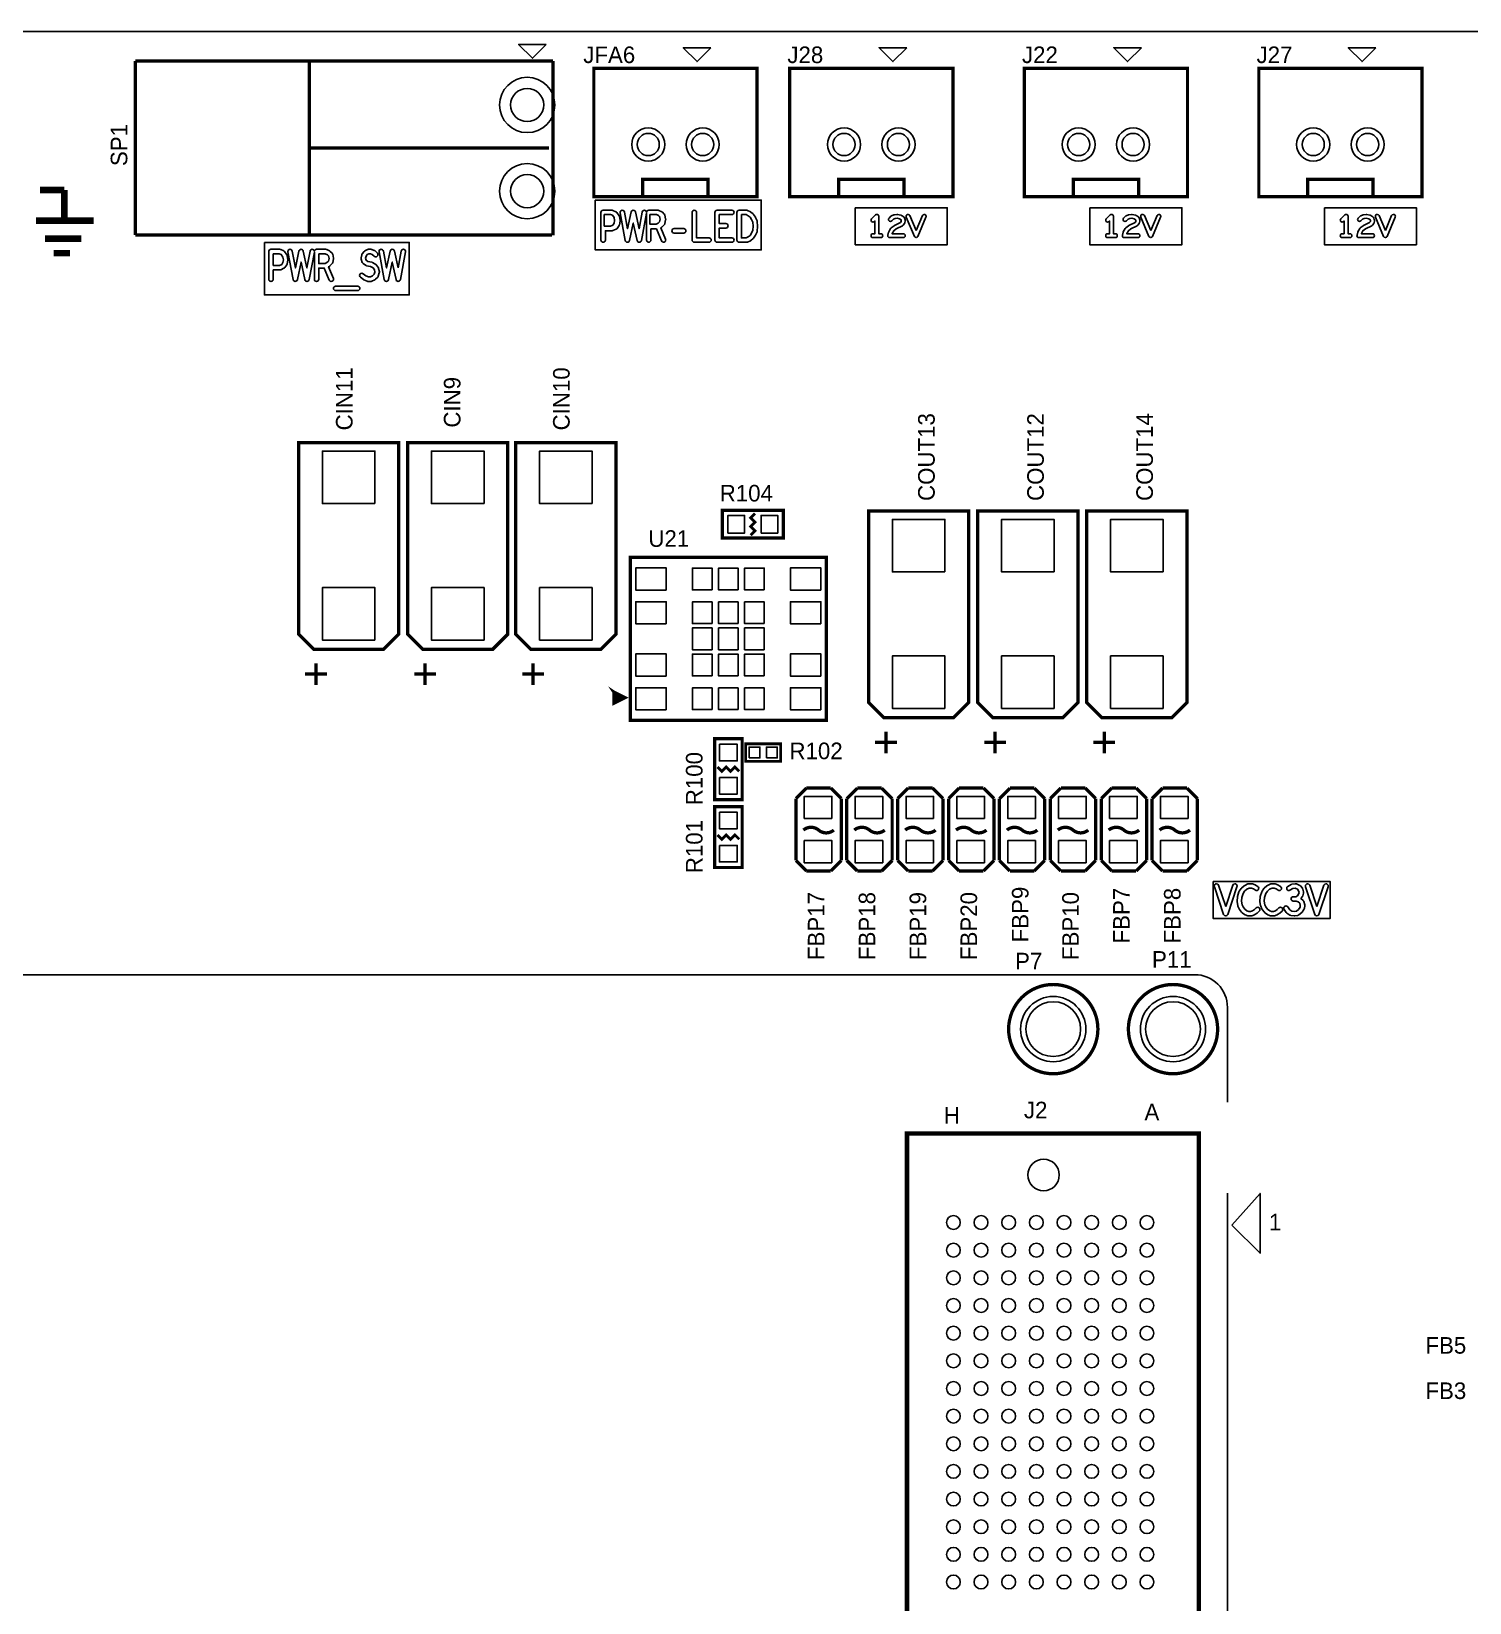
# Model space of a CAD drawing. Extents: x 0 to 260, y 0 to 180.
# Drawn here: x 124 to 190, y 108.2 to 180.3 of the extents above; entities that cross this region are included whole.
import ezdxf

# ---------------------------------------------------------------- set-up
doc = ezdxf.new("R2010")
doc.units = 0
for name, color, linetype in [('BG_DRILLHOLE', 193, 'CONTINUOUS'), ('BG_OUTLINE', 253, 'CONTINUOUS'), ('BG_SILKSCREEN_TOP', 6, 'CONTINUOUS'), ('PG_SILKSCREEN_TOP', 254, 'CONTINUOUS'), ('PIN_TOP', 96, 'CONTINUOUS'), ('RD_SILKSCREEN_TOP', 85, 'CONTINUOUS')]:
    doc.layers.add(name, color=color, linetype=linetype)

msp = doc.modelspace()

# ---------------------------------------------------------------- linework, layer by layer
at = {"layer": 'BG_DRILLHOLE'}
for points in [[(147.497038, 176.962562, 1), (145.973038, 176.962562, 1)], [(152.80132, 175.146208, 1), (151.78532, 175.146208, 1)], [(155.30068, 175.146208, 1), (154.28468, 175.146208, 1)], [(161.793174, 175.146208, 1), (160.777174, 175.146208, 1)], [(164.292534, 175.146208, 1), (163.276534, 175.146208, 1)], [(172.567346, 175.146208, 1), (171.551346, 175.146208, 1)], [(175.066706, 175.146208, 1), (174.050706, 175.146208, 1)], [(183.341518, 175.146208, 1), (182.325518, 175.146208, 1)], [(185.840878, 175.146208, 1), (184.824878, 175.146208, 1)], [(147.497038, 173.002702, 1), (145.973038, 173.002702, 1)], [(172.150532, 134.514844, 1), (169.635932, 134.514844, 1)], [(177.650394, 134.514844, 1), (175.135794, 134.514844, 1)], [(171.170092, 127.81534, 1), (169.722292, 127.81534, 1)]]:
    msp.add_lwpolyline(points, format="xyb", close=True, dxfattribs=at)
at = {"layer": 'BG_OUTLINE'}
msp.add_lwpolyline([(0, 180.34), (254, 180.34), (254, 0), (0, 0)], close=True, dxfattribs=at)
at = {"layer": 'BG_SILKSCREEN_TOP'}
for points in [[(149.86, 172.593), (157.48, 172.593), (157.48, 170.307), (149.86, 170.307)], [(150.274528, 171.937934), (150.556722, 171.937934), (150.646638, 171.89577), (150.720806, 171.787566), (150.74646, 171.658534), (150.720552, 171.52874), (150.664164, 171.444158), (150.559008, 171.400216), (150.274528, 171.400216)], [(152.367488, 171.937934), (152.666446, 171.937934), (152.765506, 171.891706), (152.815544, 171.841414), (152.83942, 171.722034), (152.815544, 171.601638), (152.74544, 171.528994), (152.663652, 171.485052), (152.367488, 171.485052)], [(156.568902, 171.92498), (156.783532, 171.92498), (156.886656, 171.87672), (156.966666, 171.809918), (157.038548, 171.701968), (157.095698, 171.577254), (157.110684, 171.39158), (157.095698, 171.205906), (157.038548, 171.081192), (156.966666, 170.973242), (156.886656, 170.90644), (156.783532, 170.85818), (156.568902, 170.85818)], [(161.798, 172.23867), (166.02456, 172.23867), (166.02456, 170.54195), (161.798, 170.54195)], [(172.572172, 172.23867), (176.798732, 172.23867), (176.798732, 170.54195), (172.572172, 170.54195)], [(183.346344, 172.23867), (187.572904, 172.23867), (187.572904, 170.54195), (183.346344, 170.54195)], [(134.66318, 170.6499), (141.31544, 170.6499), (141.31544, 168.23944), (134.66318, 168.23944)], [(135.067802, 170.128692), (135.349996, 170.128692), (135.439912, 170.086528), (135.51408, 169.978324), (135.539734, 169.849292), (135.513826, 169.719498), (135.457438, 169.634916), (135.352282, 169.590974), (135.067802, 169.590974)], [(137.160762, 170.128692), (137.45972, 170.128692), (137.55878, 170.082464), (137.608818, 170.032172), (137.632694, 169.912792), (137.608818, 169.792396), (137.538714, 169.719752), (137.456926, 169.67581), (137.160762, 169.67581)], [(178.233324, 141.29385), (183.61152, 141.29385), (183.61152, 139.59713), (178.233324, 139.59713)], [(179.097432, 125.51156), (180.3908, 126.966472), (180.3908, 124.217684)], [(179.097432, 125.51156), (180.3908, 126.966472), (180.3908, 124.217684)]]:
    msp.add_lwpolyline(points, close=True, dxfattribs=at)
for points in [[(150.120858, 172.02658, -0.414214), (150.222458, 172.12818), (150.628858, 172.12818, -0.110402), (150.672038, 172.118528), (150.80742, 172.055028, -0.133598), (150.84806, 172.020484), (150.94966, 171.872402, -0.101348), (150.965408, 171.83481), (150.99919, 171.665392, -0.049144), (151.001222, 171.64558, -0.049144), (150.99919, 171.625768), (150.965408, 171.45635, -0.098207), (150.950422, 171.419774), (150.86584, 171.292774, -0.147925), (150.820374, 171.255436), (150.667974, 171.191936, -0.099165), (150.628858, 171.184062), (150.324058, 171.184062), (150.324058, 170.75658, -1), (150.120858, 170.75658)], [(152.215596, 172.044868, -0.362474), (152.315418, 172.12818), (152.738582, 172.12818, -0.110402), (152.781762, 172.118528), (152.917398, 172.055028, -0.086811), (152.9461, 172.034962), (153.030682, 171.95038, -0.148314), (153.058368, 171.89831), (153.09215, 171.728892, -0.049144), (153.094182, 171.70908, -0.049144), (153.09215, 171.689268), (153.058368, 171.51985, -0.143304), (153.031952, 171.469304), (152.930352, 171.36364, -0.078487), (152.905206, 171.344336), (152.867614, 171.32427), (153.086562, 170.795442, -0.098341), (153.094182, 170.75658, -0.414214), (152.992582, 170.65498, -0.303116), (152.898602, 170.717718), (152.670764, 171.268898), (152.417018, 171.268898), (152.417018, 170.75658, -1), (152.213818, 170.75658), (152.213818, 171.999402), (151.97836, 170.738038, -0.361625), (151.878538, 170.65498, -0.354444), (151.779224, 170.735498), (151.60752, 171.539662), (151.435816, 170.735498, -0.354444), (151.336502, 170.65498, -0.361625), (151.23668, 170.738038), (150.999698, 172.008038, -0.045947), (150.99792, 172.02658, -0.414214), (151.09952, 172.12818, -0.361625), (151.199342, 172.045122), (151.343106, 171.27474), (151.508206, 172.047662, -0.354444), (151.60752, 172.12818, -0.354444), (151.706834, 172.047662), (151.871934, 171.27474), (152.015698, 172.045122, -0.361625), (152.11552, 172.12818, -0.361767)], [(154.306778, 170.75658), (154.306778, 172.02658, -1), (154.509978, 172.02658), (154.509978, 170.85818), (155.085542, 170.85818, -1), (155.085542, 170.65498), (154.408378, 170.65498, -0.414214)], [(155.353258, 172.02658, -0.414214), (155.454858, 172.12818), (156.132022, 172.12818, -1), (156.132022, 171.92498), (155.556458, 171.92498), (155.556458, 171.514262), (155.861258, 171.514262, -1), (155.861258, 171.311062), (155.556458, 171.311062), (155.556458, 170.85818), (156.132022, 170.85818, -1), (156.132022, 170.65498), (155.454858, 170.65498, -0.414214), (155.353258, 170.75658)], [(156.365702, 172.02658, -0.414214), (156.467302, 172.12818), (156.806138, 172.12818, -0.110402), (156.849318, 172.118528), (156.9847, 172.055028, -0.064082), (157.006544, 172.041058), (157.108144, 171.956476, -0.072059), (157.127702, 171.934886), (157.212284, 171.807886, -0.04006), (157.220158, 171.793662), (157.287976, 171.645326, -0.087193), (157.296866, 171.61129), (157.313884, 171.399708, -0.020012), (157.314138, 171.39158, -0.020012), (157.313884, 171.383452), (157.296866, 171.17187, -0.087193), (157.287976, 171.137834), (157.220158, 170.989498, -0.04006), (157.212284, 170.975274), (157.127702, 170.848274, -0.072059), (157.108144, 170.826684), (157.006544, 170.742102, -0.064082), (156.9847, 170.728132), (156.849318, 170.664632, -0.110402), (156.806138, 170.65498), (156.467302, 170.65498, -0.414214), (156.365702, 170.75658)], [(162.552126, 171.733972), (162.729926, 171.911772, -0.198914), (162.792664, 171.937934, -0.414214), (162.881564, 171.849034), (162.881564, 171.048934), (162.970464, 171.048934, -1), (162.970464, 170.871134), (162.614864, 170.871134, -1), (162.614864, 171.048934), (162.703764, 171.048934), (162.703764, 171.634404), (162.677602, 171.608496, -0.198914), (162.614864, 171.582334, -0.414214), (162.525964, 171.671234, -0.198914)], [(163.594542, 171.92244), (163.71316, 171.937172, -0.030834), (163.724082, 171.937934, -0.04967), (163.741608, 171.936156), (163.88969, 171.906438, -0.105478), (163.923726, 171.891706), (164.027358, 171.817792, -0.158614), (164.060124, 171.773596), (164.089842, 171.684696, -0.080555), (164.094414, 171.656502, -0.040959), (164.093144, 171.642024), (164.078412, 171.553124, -0.128769), (164.060124, 171.511976), (164.000688, 171.437808, -0.107872), (163.971224, 171.413932), (163.682934, 171.269914), (163.56965, 171.181522), (163.496498, 171.059856), (163.494212, 171.048934), (164.005514, 171.048934, -1), (164.005514, 170.871134), (163.383214, 170.871134, -0.414214), (163.294314, 170.960034, -0.054723), (163.296346, 170.979338), (163.326064, 171.112688, -0.080613), (163.336732, 171.139104), (163.425632, 171.287186, -0.092394), (163.447222, 171.31157), (163.580572, 171.415456, -0.049259), (163.595304, 171.424854), (163.874196, 171.5643), (163.906962, 171.60494), (163.914074, 171.649136), (163.900612, 171.689776), (163.836096, 171.736004), (163.72078, 171.759118), (163.628832, 171.747688), (163.552632, 171.714922), (163.47567, 171.638214, -0.198914), (163.412932, 171.612052, -0.414214), (163.324032, 171.700952, -0.198914), (163.350194, 171.76369), (163.439094, 171.85259, -0.09542), (163.46678, 171.87164), (163.570412, 171.91609, -0.07052)], [(164.596064, 171.191174), (164.884354, 171.883324, -0.302386), (164.966396, 171.937934, -0.414214), (165.055296, 171.849034, -0.09902), (165.048438, 171.814744), (164.678106, 170.925744, -0.302386), (164.596064, 170.871134, -0.302386), (164.514022, 170.925744), (164.14369, 171.814744, -0.09902), (164.136832, 171.849034, -0.414214), (164.225732, 171.937934, -0.302386), (164.307774, 171.883324)], [(173.326298, 171.733972), (173.504098, 171.911772, -0.198914), (173.566836, 171.937934, -0.414214), (173.655736, 171.849034), (173.655736, 171.048934), (173.744636, 171.048934, -1), (173.744636, 170.871134), (173.389036, 170.871134, -1), (173.389036, 171.048934), (173.477936, 171.048934), (173.477936, 171.634404), (173.451774, 171.608496, -0.198914), (173.389036, 171.582334, -0.414214), (173.300136, 171.671234, -0.198914)], [(174.368714, 171.92244), (174.487332, 171.937172, -0.030834), (174.498254, 171.937934, -0.04967), (174.51578, 171.936156), (174.663862, 171.906438, -0.105478), (174.697898, 171.891706), (174.80153, 171.817792, -0.158614), (174.834296, 171.773596), (174.864014, 171.684696, -0.080555), (174.868586, 171.656502, -0.040959), (174.867316, 171.642024), (174.852584, 171.553124, -0.128769), (174.834296, 171.511976), (174.77486, 171.437808, -0.107872), (174.745396, 171.413932), (174.457106, 171.269914), (174.343822, 171.181522), (174.27067, 171.059856), (174.268384, 171.048934), (174.779686, 171.048934, -1), (174.779686, 170.871134), (174.157386, 170.871134, -0.414214), (174.068486, 170.960034, -0.054723), (174.070518, 170.979338), (174.100236, 171.112688, -0.080613), (174.110904, 171.139104), (174.199804, 171.287186, -0.092394), (174.221394, 171.31157), (174.354744, 171.415456, -0.049259), (174.369476, 171.424854), (174.648368, 171.5643), (174.681134, 171.60494), (174.688246, 171.649136), (174.674784, 171.689776), (174.610268, 171.736004), (174.494952, 171.759118), (174.403004, 171.747688), (174.326804, 171.714922), (174.249842, 171.638214, -0.198914), (174.187104, 171.612052, -0.414214), (174.098204, 171.700952, -0.198914), (174.124366, 171.76369), (174.213266, 171.85259, -0.09542), (174.240952, 171.87164), (174.344584, 171.91609, -0.07052)], [(175.370236, 171.191174), (175.658526, 171.883324, -0.302386), (175.740568, 171.937934, -0.414214), (175.829468, 171.849034, -0.09902), (175.82261, 171.814744), (175.452278, 170.925744, -0.302386), (175.370236, 170.871134, -0.302386), (175.288194, 170.925744), (174.917862, 171.814744, -0.09902), (174.911004, 171.849034, -0.414214), (174.999904, 171.937934, -0.302386), (175.081946, 171.883324)], [(184.10047, 171.733972), (184.27827, 171.911772, -0.198914), (184.341008, 171.937934, -0.414214), (184.429908, 171.849034), (184.429908, 171.048934), (184.518808, 171.048934, -1), (184.518808, 170.871134), (184.163208, 170.871134, -1), (184.163208, 171.048934), (184.252108, 171.048934), (184.252108, 171.634404), (184.225946, 171.608496, -0.198914), (184.163208, 171.582334, -0.414214), (184.074308, 171.671234, -0.198914)], [(185.142886, 171.92244), (185.261504, 171.937172, -0.030834), (185.272426, 171.937934, -0.04967), (185.289952, 171.936156), (185.438034, 171.906438, -0.105478), (185.47207, 171.891706), (185.575702, 171.817792, -0.158614), (185.608468, 171.773596), (185.638186, 171.684696, -0.080555), (185.642758, 171.656502, -0.040959), (185.641488, 171.642024), (185.626756, 171.553124, -0.128769), (185.608468, 171.511976), (185.549032, 171.437808, -0.107872), (185.519568, 171.413932), (185.231278, 171.269914), (185.117994, 171.181522), (185.044842, 171.059856), (185.042556, 171.048934), (185.553858, 171.048934, -1), (185.553858, 170.871134), (184.931558, 170.871134, -0.414214), (184.842658, 170.960034, -0.054723), (184.84469, 170.979338), (184.874408, 171.112688, -0.080613), (184.885076, 171.139104), (184.973976, 171.287186, -0.092394), (184.995566, 171.31157), (185.128916, 171.415456, -0.049259), (185.143648, 171.424854), (185.42254, 171.5643), (185.455306, 171.60494), (185.462418, 171.649136), (185.448956, 171.689776), (185.38444, 171.736004), (185.269124, 171.759118), (185.177176, 171.747688), (185.100976, 171.714922), (185.024014, 171.638214, -0.198914), (184.961276, 171.612052, -0.414214), (184.872376, 171.700952, -0.198914), (184.898538, 171.76369), (184.987438, 171.85259, -0.09542), (185.015124, 171.87164), (185.118756, 171.91609, -0.07052)], [(186.144408, 171.191174), (186.432698, 171.883324, -0.302386), (186.51474, 171.937934, -0.414214), (186.60364, 171.849034, -0.09902), (186.596782, 171.814744), (186.22645, 170.925744, -0.302386), (186.144408, 170.871134, -0.302386), (186.062366, 170.925744), (185.692034, 171.814744, -0.09902), (185.685176, 171.849034, -0.414214), (185.774076, 171.937934, -0.302386), (185.856118, 171.883324)], [(153.480262, 171.078398, -1), (153.480262, 171.281598), (153.920698, 171.281598, -1), (153.920698, 171.078398)], [(134.864602, 170.230292, -0.414214), (134.966202, 170.331892), (135.372602, 170.331892, -0.110402), (135.415782, 170.32224), (135.551164, 170.25874, -0.133598), (135.591804, 170.224196), (135.693404, 170.076114, -0.101348), (135.709152, 170.038522), (135.742934, 169.869104, -0.049144), (135.744966, 169.849292, -0.049144), (135.742934, 169.82948), (135.709152, 169.660062, -0.098207), (135.694166, 169.623486), (135.609584, 169.496486, -0.147925), (135.564118, 169.459148), (135.411718, 169.395648, -0.099165), (135.372602, 169.387774), (135.067802, 169.387774), (135.067802, 168.960292, -1), (134.864602, 168.960292)], [(136.95934, 170.24858, -0.362474), (137.059162, 170.331892), (137.482326, 170.331892, -0.110402), (137.525506, 170.32224), (137.661142, 170.25874, -0.086811), (137.689844, 170.238674), (137.774426, 170.154092, -0.148314), (137.802112, 170.102022), (137.835894, 169.932604, -0.049144), (137.837926, 169.912792, -0.049144), (137.835894, 169.89298), (137.802112, 169.723562, -0.143304), (137.775696, 169.673016), (137.674096, 169.567352, -0.078487), (137.64895, 169.548048), (137.611358, 169.527982), (137.830306, 168.999154, -0.098341), (137.837926, 168.960292, -0.414214), (137.736326, 168.858692, -0.303116), (137.642346, 168.92143), (137.414508, 169.47261), (137.160762, 169.47261), (137.160762, 168.960292, -1), (136.957562, 168.960292), (136.957562, 170.203114), (136.722104, 168.94175, -0.361625), (136.622282, 168.858692, -0.354444), (136.522968, 168.93921), (136.351264, 169.743374), (136.17956, 168.93921, -0.354444), (136.080246, 168.858692, -0.361625), (135.980424, 168.94175), (135.743442, 170.21175, -0.045947), (135.741664, 170.230292, -0.414214), (135.843264, 170.331892, -0.361625), (135.943086, 170.248834), (136.08685, 169.478452), (136.25195, 170.251374, -0.354444), (136.351264, 170.331892, -0.354444), (136.450578, 170.251374), (136.615678, 169.478452), (136.759442, 170.248834, -0.361625), (136.859264, 170.331892, -0.361767)], [(139.391898, 170.319954, -0.123516), (139.439904, 170.331892), (139.558522, 170.331892, -0.086179), (139.592812, 170.32605), (139.711176, 170.283632, -0.115766), (139.750038, 170.258232), (139.851638, 170.152568, -0.193858), (139.880086, 170.08221, -0.414214), (139.778486, 169.98061, -0.204602), (139.705334, 170.011852), (139.620244, 170.100244), (139.540742, 170.128692), (139.465304, 170.128692), (139.38758, 170.087036), (139.330684, 170.015662), (139.308332, 169.91838), (139.33932, 169.828464), (139.413742, 169.77487), (139.59586, 169.737278, -0.076593), (139.624816, 169.726356), (139.777216, 169.64152, -0.118872), (139.812268, 169.609262), (139.897104, 169.482262, -0.091171), (139.911582, 169.44848), (139.945364, 169.300398, -0.056004), (139.947904, 169.277792, -0.083001), (139.942316, 169.244772), (139.891516, 169.09669, -0.108666), (139.86891, 169.059352), (139.76731, 168.953434, -0.092157), (139.737084, 168.931844), (139.601702, 168.868344, -0.110402), (139.558522, 168.858692), (139.422886, 168.858692, -0.099165), (139.38377, 168.866566), (139.23137, 168.930066, -0.066999), (139.208002, 168.943782), (139.07262, 169.0497, -0.23136), (139.033504, 169.12971, -0.414214), (139.135104, 169.23131, -0.16729), (139.197588, 169.20972), (139.322302, 169.112184), (139.443206, 169.061892), (139.535916, 169.061892), (139.633706, 169.107866), (139.706604, 169.183812), (139.740894, 169.28338), (139.717526, 169.38498), (139.65682, 169.475912), (139.539472, 169.541444), (139.351512, 169.580306, -0.104948), (139.312904, 169.597324), (139.19454, 169.68216, -0.155602), (139.15771, 169.73169), (139.10691, 169.879772, -0.083001), (139.101322, 169.912792, -0.056004), (139.103862, 169.935398), (139.137644, 170.08348, -0.112905), (139.157202, 170.124374), (139.241784, 170.230292, -0.101707), (139.27328, 170.256454)], [(140.801598, 169.478452), (140.945362, 170.248834, -0.361625), (141.045184, 170.331892, -0.414214), (141.146784, 170.230292, -0.045947), (141.145006, 170.21175), (140.908024, 168.94175, -0.361625), (140.808202, 168.858692, -0.354444), (140.708888, 168.93921), (140.537184, 169.743374), (140.36548, 168.93921, -0.354444), (140.266166, 168.858692, -0.361625), (140.166344, 168.94175), (139.929362, 170.21175, -0.045947), (139.927584, 170.230292, -0.414214), (140.029184, 170.331892, -0.361625), (140.129006, 170.248834), (140.27277, 169.478452), (140.43787, 170.251374, -0.354444), (140.537184, 170.331892, -0.354444), (140.636498, 170.251374)], [(137.936224, 168.435274, -1), (137.936224, 168.638474), (138.952224, 168.638474, -1), (138.952224, 168.435274)], [(178.811936, 140.140182), (179.139088, 141.12113, -0.322662), (179.235354, 141.190472, -0.414214), (179.336954, 141.088872, -0.08101), (179.33162, 141.056614), (178.908202, 139.786614, -0.322662), (178.811936, 139.717272, -0.322662), (178.71567, 139.786614), (178.292252, 141.056614, -0.08101), (178.286918, 141.088872, -0.414214), (178.388518, 141.190472, -0.322662), (178.484784, 141.12113)], [(179.836318, 141.182598, -0.099165), (179.875434, 141.190472), (180.010816, 141.190472, -0.086179), (180.045106, 141.18463), (180.163724, 141.142212, -0.053805), (180.183282, 141.13256), (180.284882, 141.06906, -0.258725), (180.332634, 140.982954, -0.414214), (180.231034, 140.881354, -0.141007), (180.177186, 140.896848), (180.084984, 140.954506), (179.99329, 140.987272), (179.895754, 140.987272), (179.777898, 140.93825), (179.681886, 140.852398), (179.61229, 140.748004), (179.552092, 140.560552), (179.53736, 140.394944), (179.567332, 140.228066), (179.60848, 140.124688), (179.692046, 140.020294), (179.787296, 139.952222), (179.875942, 139.920472), (179.959254, 139.920472), (180.050948, 139.953238), (180.133498, 140.0048), (180.210206, 140.081254, -0.198453), (180.281834, 140.110972, -0.414214), (180.383434, 140.009372, -0.199373), (180.353462, 139.93749), (180.268626, 139.852908, -0.056235), (180.250846, 139.838684), (180.149246, 139.775184, -0.053805), (180.129688, 139.765532), (180.011324, 139.723114, -0.086179), (179.977034, 139.717272), (179.858416, 139.717272, -0.086179), (179.824126, 139.723114), (179.705508, 139.765532, -0.069646), (179.680616, 139.77874), (179.562252, 139.863322, -0.068418), (179.542186, 139.882372), (179.440586, 140.009372, -0.073526), (179.4256, 140.035026), (179.3748, 140.162026, -0.051563), (179.368958, 140.182092), (179.334922, 140.372592, -0.043986), (179.333398, 140.390372, -0.022558), (179.333906, 140.399516), (179.350924, 140.590016, -0.05497), (179.355242, 140.61186), (179.42306, 140.823442, -0.069648), (179.435252, 140.848842), (179.519834, 140.975842, -0.063607), (179.536852, 140.995146), (179.65547, 141.101064, -0.083507), (179.683918, 141.119098)], [(180.882798, 141.182598, -0.099165), (180.921914, 141.190472), (181.057296, 141.190472, -0.086179), (181.091586, 141.18463), (181.210204, 141.142212, -0.053805), (181.229762, 141.13256), (181.331362, 141.06906, -0.258725), (181.379114, 140.982954, -0.414214), (181.277514, 140.881354, -0.141007), (181.223666, 140.896848), (181.131464, 140.954506), (181.03977, 140.987272), (180.942234, 140.987272), (180.824378, 140.93825), (180.728366, 140.852398), (180.65877, 140.748004), (180.598572, 140.560552), (180.58384, 140.394944), (180.613812, 140.228066), (180.65496, 140.124688), (180.738526, 140.020294), (180.833776, 139.952222), (180.922422, 139.920472), (181.005734, 139.920472), (181.097428, 139.953238), (181.179978, 140.0048), (181.256686, 140.081254, -0.198453), (181.328314, 140.110972, -0.414214), (181.429914, 140.009372, -0.199373), (181.399942, 139.93749), (181.315106, 139.852908, -0.056235), (181.297326, 139.838684), (181.195726, 139.775184, -0.053805), (181.176168, 139.765532), (181.057804, 139.723114, -0.086179), (181.023514, 139.717272), (180.904896, 139.717272, -0.086179), (180.870606, 139.723114), (180.751988, 139.765532, -0.069646), (180.727096, 139.77874), (180.608732, 139.863322, -0.068418), (180.588666, 139.882372), (180.487066, 140.009372, -0.073526), (180.47208, 140.035026), (180.42128, 140.162026, -0.051563), (180.415438, 140.182092), (180.381402, 140.372592, -0.043986), (180.379878, 140.390372, -0.022558), (180.380386, 140.399516), (180.397404, 140.590016, -0.05497), (180.401722, 140.61186), (180.46954, 140.823442, -0.069648), (180.481732, 140.848842), (180.566314, 140.975842, -0.063607), (180.583332, 140.995146), (180.70195, 141.101064, -0.083507), (180.730398, 141.119098)], [(181.852824, 141.168374), (182.005224, 141.189456, -0.034516), (182.019194, 141.190472, -0.099165), (182.05831, 141.182598), (182.21071, 141.119098, -0.126029), (182.251096, 141.088872), (182.335678, 140.982954, -0.103878), (182.354474, 140.945616), (182.388256, 140.818616, -0.065123), (182.391558, 140.792454, -0.065123), (182.388256, 140.766292), (182.354474, 140.639292, -0.104227), (182.335424, 140.601954), (182.268622, 140.518388), (182.37454, 140.423646, -0.155632), (182.406036, 140.37056), (182.439818, 140.222478, -0.056004), (182.442358, 140.199872, -0.032574), (182.441596, 140.186664), (182.424832, 140.059664, -0.114973), (182.408576, 140.016484), (182.32374, 139.889484, -0.080112), (182.301642, 139.865862), (182.16626, 139.759944, -0.127489), (182.119524, 139.739624), (181.984142, 139.718542, -0.038943), (181.968394, 139.717272, -0.034516), (181.954424, 139.718288), (181.802024, 139.73937, -0.105588), (181.762146, 139.753848), (181.62651, 139.838684, -0.103217), (181.596538, 139.867386), (181.494938, 140.015468, -0.151321), (181.477158, 140.072872, -0.414214), (181.578758, 140.174472, -0.247488), (181.662578, 140.130276), (181.75224, 139.99972), (181.851554, 139.937744), (181.967632, 139.921488), (182.06212, 139.93622), (182.16372, 140.015976), (182.226458, 140.109702), (182.237634, 140.195046), (182.215028, 140.293852), (182.135526, 140.364972), (182.052214, 140.39469), (181.917594, 140.39469, -1), (181.917594, 140.59789), (182.040784, 140.59789), (182.103014, 140.636752), (182.163466, 140.71219), (182.184802, 140.792454), (182.163466, 140.872718), (182.108348, 140.941552), (182.005732, 140.984478), (181.89956, 140.969746), (181.763924, 140.894308, -0.128076), (181.714394, 140.881354, -0.414214), (181.612794, 140.982954, -0.271972), (181.664864, 141.0716), (181.817264, 141.156436, -0.093132)], [(182.997856, 140.140182), (183.325008, 141.12113, -0.322662), (183.421274, 141.190472, -0.414214), (183.522874, 141.088872, -0.08101), (183.51754, 141.056614), (183.094122, 139.786614, -0.322662), (182.997856, 139.717272, -0.322662), (182.90159, 139.786614), (182.478172, 141.056614, -0.08101), (182.472838, 141.088872, -0.414214), (182.574438, 141.190472, -0.322662), (182.670704, 141.12113)]]:
    msp.add_lwpolyline(points, format="xyb", close=True, dxfattribs=at)
for points in [[(63.8937, 53.515514), (63.8937, 135.51535, -0.414214), (65.393824, 137.015474), (177.3936, 137.015474, -0.414214), (178.893724, 135.51535), (178.893724, 131.1656)], [(63.8937, 53.515514), (63.8937, 135.51535, -0.414214), (65.393824, 137.015474), (177.3936, 137.015474, -0.414214), (178.893724, 135.51535), (178.893724, 131.1656)], [(178.893724, 126.9746), (178.893724, 53.515514, -0.414214), (177.3936, 52.01539), (65.393824, 52.01539, -0.414214), (63.8937, 53.515514)], [(178.893724, 126.9746), (178.893724, 53.515514, -0.414214), (177.3936, 52.01539), (65.393824, 52.01539, -0.414214), (63.8937, 53.515514)]]:
    msp.add_lwpolyline(points, format="xyb", dxfattribs=at)
at = {"layer": 'PG_SILKSCREEN_TOP'}
for points in [[(147.60448, 179.743608), (146.33448, 179.743608), (146.96948, 179.108608)], [(155.17368, 179.591208), (153.90368, 179.591208), (154.53868, 178.956208)], [(164.165534, 179.591208), (162.895534, 179.591208), (163.530534, 178.956208)], [(174.939706, 179.591208), (173.669706, 179.591208), (174.304706, 178.956208)], [(185.713878, 179.591208), (184.443878, 179.591208), (185.078878, 178.956208)]]:
    msp.add_lwpolyline(points, close=True, dxfattribs=at)
for points, const_width in [([(128.734058, 178.984402), (128.734058, 170.983402)], 0.1524), ([(147.913598, 178.984402), (128.734058, 178.984402)], 0.1524), ([(136.735058, 178.984402), (136.735058, 170.983402)], 0.1524), ([(147.918678, 170.980862), (147.918678, 178.981862)], 0.1524), ([(149.79396, 178.646328), (157.29204, 178.646328), (157.29204, 172.745908), (149.79396, 172.745908), (149.79396, 178.646328)], 0.1524), ([(158.785814, 178.646328), (166.283894, 178.646328), (166.283894, 172.745908), (158.785814, 172.745908), (158.785814, 178.646328)], 0.1524), ([(169.559986, 178.646328), (177.058066, 178.646328), (177.058066, 172.745908), (169.559986, 172.745908), (169.559986, 178.646328)], 0.1524), ([(180.334158, 178.646328), (187.832238, 178.646328), (187.832238, 172.745908), (180.334158, 172.745908), (180.334158, 178.646328)], 0.1524), ([(136.735058, 174.983902), (147.735798, 174.983902)], 0.1524), ([(125.476, 173.0502), (124.3584, 173.0502)], 0.3048), ([(125.476, 171.6532), (125.476, 173.0502)], 0.3048), ([(152.04186, 172.745908), (152.04186, 173.546008), (155.04414, 173.546008), (155.04414, 172.745908)], 0.1524), ([(161.033714, 172.745908), (161.033714, 173.546008), (164.035994, 173.546008), (164.035994, 172.745908)], 0.1524), ([(171.807886, 172.745908), (171.807886, 173.546008), (174.810166, 173.546008), (174.810166, 172.745908)], 0.1524), ([(182.582058, 172.745908), (182.582058, 173.546008), (185.584338, 173.546008), (185.584338, 172.745908)], 0.1524), ([(124.1806, 171.6532), (126.8222, 171.6532)], 0.3048), ([(128.734058, 170.983402), (147.867878, 170.983402)], 0.1524), ([(124.587, 170.815), (126.2634, 170.815)], 0.3048), ([(124.9934, 170.1546), (125.73, 170.1546)], 0.3048), ([(140.83538, 152.654762), (140.83538, 161.454846), (136.23544, 161.454846), (136.23544, 152.654762), (136.935464, 151.954738), (140.135356, 151.954738), (140.83538, 152.654762)], 0.1524), ([(145.843244, 152.654762), (145.843244, 161.454846), (141.243304, 161.454846), (141.243304, 152.654762), (141.943328, 151.954738), (145.14322, 151.954738), (145.843244, 152.654762)], 0.1524), ([(150.806404, 152.654762), (150.806404, 161.454846), (146.206464, 161.454846), (146.206464, 152.654762), (146.906488, 151.954738), (150.10638, 151.954738), (150.806404, 152.654762)], 0.1524), ([(155.698952, 158.336742), (158.492952, 158.336742), (158.492952, 157.066742), (155.698952, 157.066742), (155.698952, 158.336742)], 0.1524), ([(156.995876, 157.201616), (157.196028, 157.401768), (156.995876, 157.601666), (157.196028, 157.801818), (156.995876, 158.001716), (157.196028, 158.201868)], 0.127), ([(167.01262, 149.516846), (167.01262, 158.31693), (162.41268, 158.31693), (162.41268, 149.516846), (163.112704, 148.816822), (166.312596, 148.816822), (167.01262, 149.516846)], 0.1524), ([(172.02277, 149.516846), (172.02277, 158.31693), (167.42283, 158.31693), (167.42283, 149.516846), (168.122854, 148.816822), (171.322746, 148.816822), (172.02277, 149.516846)], 0.1524), ([(177.03292, 149.516846), (177.03292, 158.31693), (172.43298, 158.31693), (172.43298, 149.516846), (173.133004, 148.816822), (176.332896, 148.816822), (177.03292, 149.516846)], 0.1524), ([(151.47036, 148.691092), (151.47036, 156.189172), (160.47212, 156.189172), (160.47212, 148.691092), (151.47036, 148.691092)], 0.1524), ([(136.535414, 150.822914), (137.535412, 150.822914)], 0.1524), ([(137.035286, 150.322788), (137.035286, 151.322786)], 0.1524), ([(141.543278, 150.822914), (142.543276, 150.822914)], 0.1524), ([(142.04315, 150.322788), (142.04315, 151.322786)], 0.1524), ([(146.506438, 150.822914), (147.506436, 150.822914)], 0.1524), ([(147.00631, 150.322788), (147.00631, 151.322786)], 0.1524), ([(150.72106, 149.989032), (150.72106, 149.491192), (151.22144, 149.740112), (150.72106, 149.989032), (150.82012, 149.590252), (151.02078, 149.790912), (150.72106, 149.989032), (150.92172, 149.689312)], 0.1524), ([(163.212526, 147.184872), (163.212526, 148.18487)], 0.1524), ([(168.222676, 147.184872), (168.222676, 148.18487)], 0.1524), ([(173.232826, 147.184872), (173.232826, 148.18487)], 0.1524), ([(156.60624, 147.853146), (156.60624, 145.059146), (155.33624, 145.059146), (155.33624, 147.853146), (156.60624, 147.853146)], 0.1524), ([(158.369, 146.819366), (158.369, 147.616926), (156.7688, 147.616926), (156.7688, 146.819366), (158.369, 146.819366)], 0.127), ([(162.712654, 147.684998), (163.712652, 147.684998)], 0.1524), ([(167.722804, 147.684998), (168.722802, 147.684998)], 0.1524), ([(172.732954, 147.684998), (173.732952, 147.684998)], 0.1524), ([(155.471114, 146.556222), (155.671266, 146.35607), (155.871164, 146.556222), (156.071316, 146.35607), (156.271214, 146.556222), (156.471366, 146.35607)], 0.127), ([(159.075628, 145.104866), (159.558228, 145.587466)], 0.1524), ([(159.075628, 145.079466), (159.075628, 145.104866)], 0.1524), ([(159.075628, 142.260066), (159.075628, 145.079466)], 0.1524), ([(159.558228, 145.587466), (160.675828, 145.587466)], 0.1524), ([(160.675828, 145.587466), (161.158428, 145.104866)], 0.1524), ([(161.158428, 145.104866), (161.158428, 142.260066)], 0.1524), ([(161.412428, 145.104866), (161.895028, 145.587466)], 0.1524), ([(161.412428, 145.079466), (161.412428, 145.104866)], 0.1524), ([(161.412428, 142.260066), (161.412428, 145.079466)], 0.1524), ([(161.895028, 145.587466), (163.012628, 145.587466)], 0.1524), ([(163.012628, 145.587466), (163.495228, 145.104866)], 0.1524), ([(163.495228, 145.104866), (163.495228, 142.260066)], 0.1524), ([(163.749228, 145.104866), (164.231828, 145.587466)], 0.1524), ([(163.749228, 145.079466), (163.749228, 145.104866)], 0.1524), ([(163.749228, 142.260066), (163.749228, 145.079466)], 0.1524), ([(164.231828, 145.587466), (165.349428, 145.587466)], 0.1524), ([(165.349428, 145.587466), (165.832028, 145.104866)], 0.1524), ([(165.832028, 145.104866), (165.832028, 142.260066)], 0.1524), ([(166.086028, 145.104866), (166.568628, 145.587466)], 0.1524), ([(166.086028, 145.079466), (166.086028, 145.104866)], 0.1524), ([(166.086028, 142.260066), (166.086028, 145.079466)], 0.1524), ([(166.568628, 145.587466), (167.686228, 145.587466)], 0.1524), ([(167.686228, 145.587466), (168.168828, 145.104866)], 0.1524), ([(168.168828, 145.104866), (168.168828, 142.260066)], 0.1524), ([(168.422828, 145.104866), (168.905428, 145.587466)], 0.1524), ([(168.422828, 145.079466), (168.422828, 145.104866)], 0.1524), ([(168.422828, 142.260066), (168.422828, 145.079466)], 0.1524), ([(168.905428, 145.587466), (170.023028, 145.587466)], 0.1524), ([(170.023028, 145.587466), (170.505628, 145.104866)], 0.1524), ([(170.505628, 145.104866), (170.505628, 142.260066)], 0.1524), ([(170.759628, 145.104866), (171.242228, 145.587466)], 0.1524), ([(170.759628, 145.079466), (170.759628, 145.104866)], 0.1524), ([(170.759628, 142.260066), (170.759628, 145.079466)], 0.1524), ([(171.242228, 145.587466), (172.359828, 145.587466)], 0.1524), ([(172.359828, 145.587466), (172.842428, 145.104866)], 0.1524), ([(172.842428, 145.104866), (172.842428, 142.260066)], 0.1524), ([(173.096428, 145.104866), (173.579028, 145.587466)], 0.1524), ([(173.096428, 145.07972), (173.096428, 145.104866)], 0.1524), ([(173.096428, 142.260066), (173.096428, 145.07972)], 0.1524), ([(173.579028, 145.587466), (174.696628, 145.587466)], 0.1524), ([(174.696628, 145.587466), (175.179228, 145.104866)], 0.1524), ([(175.179228, 145.104866), (175.179228, 142.260066)], 0.1524), ([(175.433228, 145.104866), (175.915828, 145.587466)], 0.1524), ([(175.433228, 145.079466), (175.433228, 145.104866)], 0.1524), ([(175.433228, 142.260066), (175.433228, 145.079466)], 0.1524), ([(175.915828, 145.587466), (177.033428, 145.587466)], 0.1524), ([(177.033428, 145.587466), (177.516028, 145.104866)], 0.1524), ([(177.516028, 145.104866), (177.516028, 142.260066)], 0.1524), ([(156.60624, 144.732248), (156.60624, 141.938248), (155.33624, 141.938248), (155.33624, 144.732248), (156.60624, 144.732248)], 0.1524), ([(155.471114, 143.435324), (155.671266, 143.235172), (155.871164, 143.435324), (156.071316, 143.235172), (156.271214, 143.435324), (156.471366, 143.235172)], 0.127), ([(159.558228, 141.777466), (159.075628, 142.260066)], 0.1524), ([(161.158428, 142.260066), (160.675828, 141.777466)], 0.1524), ([(161.895028, 141.777466), (161.412428, 142.260066)], 0.1524), ([(163.495228, 142.260066), (163.012628, 141.777466)], 0.1524), ([(164.231828, 141.777466), (163.749228, 142.260066)], 0.1524), ([(165.832028, 142.260066), (165.349428, 141.777466)], 0.1524), ([(166.568628, 141.777466), (166.086028, 142.260066)], 0.1524), ([(168.168828, 142.260066), (167.686228, 141.777466)], 0.1524), ([(168.905428, 141.777466), (168.422828, 142.260066)], 0.1524), ([(170.505628, 142.260066), (170.023028, 141.777466)], 0.1524), ([(171.242228, 141.777466), (170.759628, 142.260066)], 0.1524), ([(172.842428, 142.260066), (172.359828, 141.777466)], 0.1524), ([(173.579028, 141.777466), (173.096428, 142.260066)], 0.1524), ([(175.179228, 142.260066), (174.696628, 141.777466)], 0.1524), ([(175.915828, 141.777466), (175.433228, 142.260066)], 0.1524), ([(177.516028, 142.260066), (177.033428, 141.777466)], 0.1524), ([(160.675828, 141.777466), (159.558228, 141.777466)], 0.1524), ([(163.012628, 141.777466), (161.895028, 141.777466)], 0.1524), ([(165.349428, 141.777466), (164.231828, 141.777466)], 0.1524), ([(167.686228, 141.777466), (166.568628, 141.777466)], 0.1524), ([(170.023028, 141.777466), (168.905428, 141.777466)], 0.1524), ([(172.359828, 141.777466), (171.242228, 141.777466)], 0.1524), ([(174.696628, 141.777466), (173.579028, 141.777466)], 0.1524), ([(177.033428, 141.777466), (175.915828, 141.777466)], 0.1524), ([(164.176202, 59.31535), (164.176202, 129.715514), (177.576226, 129.715514), (177.576226, 59.31535), (164.176202, 59.31535)], 0.202946)]:
    msp.add_lwpolyline(points, dxfattribs=dict(at, const_width=const_width))
at = {"layer": 'PG_SILKSCREEN_TOP', "const_width": 0.1524}
for points in [[(159.418528, 143.657066, -0.366105), (160.117282, 143.657066)], [(160.117282, 143.657066), (160.117028, 143.657066, 0.366409), (160.815782, 143.657066)], [(161.755328, 143.657066, -0.366105), (162.454082, 143.657066)], [(162.454082, 143.657066), (162.453828, 143.657066, 0.366409), (163.152582, 143.657066)], [(164.092128, 143.657066, -0.366105), (164.790882, 143.657066)], [(164.790882, 143.657066), (164.790628, 143.657066, 0.366409), (165.489382, 143.657066)], [(166.428928, 143.657066, -0.366105), (167.127682, 143.657066)], [(167.127682, 143.657066), (167.127428, 143.657066, 0.366409), (167.826182, 143.657066)], [(168.765728, 143.657066, -0.366105), (169.464482, 143.657066)], [(169.464482, 143.657066), (169.464228, 143.657066, 0.366409), (170.162982, 143.657066)], [(171.102528, 143.657066, -0.366105), (171.801282, 143.657066)], [(171.801282, 143.657066), (171.801028, 143.657066, 0.366409), (172.499782, 143.657066)], [(173.439328, 143.657066, -0.366105), (174.138082, 143.657066)], [(174.138082, 143.657066), (174.137828, 143.657066, 0.366409), (174.836582, 143.657066)], [(175.776128, 143.657066, -0.366105), (176.474882, 143.657066)], [(176.474882, 143.657066), (176.474628, 143.657066, 0.366409), (177.173382, 143.657066)], [(172.943266, 134.514844, 1), (168.843198, 134.514844, 1), (172.943266, 134.514844)], [(178.443128, 134.514844, 1), (174.34306, 134.514844, 1), (178.443128, 134.514844)]]:
    msp.add_lwpolyline(points, format="xyb", dxfattribs=at)
at = {"layer": 'PIN_TOP'}
for points in [[(139.74191, 158.649924), (137.32891, 158.649924), (137.32891, 161.062924), (139.74191, 161.062924)], [(144.749774, 158.649924), (142.336774, 158.649924), (142.336774, 161.062924), (144.749774, 161.062924)], [(149.712934, 158.649924), (147.299934, 158.649924), (147.299934, 161.062924), (149.712934, 161.062924)], [(155.952952, 157.295342), (155.952952, 158.108142), (156.714952, 158.108142), (156.714952, 157.295342)], [(157.476952, 157.295342), (157.476952, 158.108142), (158.238952, 158.108142), (158.238952, 157.295342)], [(165.91915, 155.512008), (163.50615, 155.512008), (163.50615, 157.925008), (165.91915, 157.925008)], [(170.9293, 155.512008), (168.5163, 155.512008), (168.5163, 157.925008), (170.9293, 157.925008)], [(175.93945, 155.512008), (173.52645, 155.512008), (173.52645, 157.925008), (175.93945, 157.925008)], [(153.11882, 154.682952), (151.72182, 154.682952), (151.72182, 155.698952), (153.11882, 155.698952)], [(155.222321, 154.690953), (154.322399, 154.690953), (154.322399, 155.690951), (155.222321, 155.690951)], [(156.421201, 154.690953), (155.521279, 154.690953), (155.521279, 155.690951), (156.421201, 155.690951)], [(157.620081, 154.690953), (156.720159, 154.690953), (156.720159, 155.690951), (157.620081, 155.690951)], [(160.22066, 154.682952), (158.82366, 154.682952), (158.82366, 155.698952), (160.22066, 155.698952)], [(139.74191, 152.382728), (137.32891, 152.382728), (137.32891, 154.795728), (139.74191, 154.795728)], [(144.749774, 152.382728), (142.336774, 152.382728), (142.336774, 154.795728), (144.749774, 154.795728)], [(149.712934, 152.382728), (147.299934, 152.382728), (147.299934, 154.795728), (149.712934, 154.795728)], [(153.11882, 153.131012), (151.72182, 153.131012), (151.72182, 154.147012), (153.11882, 154.147012)], [(155.222321, 153.139013), (154.322399, 153.139013), (154.322399, 154.139011), (155.222321, 154.139011)], [(156.421201, 153.139013), (155.521279, 153.139013), (155.521279, 154.139011), (156.421201, 154.139011)], [(157.620081, 153.139013), (156.720159, 153.139013), (156.720159, 154.139011), (157.620081, 154.139011)], [(160.22066, 153.131012), (158.82366, 153.131012), (158.82366, 154.147012), (160.22066, 154.147012)], [(155.222321, 151.940133), (154.322399, 151.940133), (154.322399, 152.940131), (155.222321, 152.940131)], [(156.421201, 151.940133), (155.521279, 151.940133), (155.521279, 152.940131), (156.421201, 152.940131)], [(157.620081, 151.940133), (156.720159, 151.940133), (156.720159, 152.940131), (157.620081, 152.940131)], [(153.11882, 150.733252), (151.72182, 150.733252), (151.72182, 151.749252), (153.11882, 151.749252)], [(155.222321, 150.741253), (154.322399, 150.741253), (154.322399, 151.741251), (155.222321, 151.741251)], [(156.421201, 150.741253), (155.521279, 150.741253), (155.521279, 151.741251), (156.421201, 151.741251)], [(157.620081, 150.741253), (156.720159, 150.741253), (156.720159, 151.741251), (157.620081, 151.741251)], [(160.22066, 150.733252), (158.82366, 150.733252), (158.82366, 151.749252), (160.22066, 151.749252)], [(165.91915, 149.244812), (163.50615, 149.244812), (163.50615, 151.657812), (165.91915, 151.657812)], [(170.9293, 149.244812), (168.5163, 149.244812), (168.5163, 151.657812), (170.9293, 151.657812)], [(175.93945, 149.244812), (173.52645, 149.244812), (173.52645, 151.657812), (175.93945, 151.657812)], [(153.11882, 149.181312), (151.72182, 149.181312), (151.72182, 150.197312), (153.11882, 150.197312)], [(155.222321, 149.189313), (154.322399, 149.189313), (154.322399, 150.189311), (155.222321, 150.189311)], [(156.421201, 149.189313), (155.521279, 149.189313), (155.521279, 150.189311), (156.421201, 150.189311)], [(157.620081, 149.189313), (156.720159, 149.189313), (156.720159, 150.189311), (157.620081, 150.189311)], [(160.22066, 149.181312), (158.82366, 149.181312), (158.82366, 150.197312), (160.22066, 150.197312)], [(155.56484, 147.599146), (156.37764, 147.599146), (156.37764, 146.837146), (155.56484, 146.837146)], [(156.91993, 146.967956), (156.91993, 147.468336), (157.42031, 147.468336), (157.42031, 146.967956)], [(157.71749, 146.967956), (157.71749, 147.468336), (158.21787, 147.468336), (158.21787, 146.967956)], [(155.56484, 146.075146), (156.37764, 146.075146), (156.37764, 145.313146), (155.56484, 145.313146)], [(160.726628, 144.190466), (159.456628, 144.190466), (159.456628, 145.206466), (160.726628, 145.206466)], [(163.063428, 144.190466), (161.793428, 144.190466), (161.793428, 145.206466), (163.063428, 145.206466)], [(165.400228, 144.190466), (164.130228, 144.190466), (164.130228, 145.206466), (165.400228, 145.206466)], [(167.737028, 144.190466), (166.467028, 144.190466), (166.467028, 145.206466), (167.737028, 145.206466)], [(170.073828, 144.190466), (168.803828, 144.190466), (168.803828, 145.206466), (170.073828, 145.206466)], [(172.410628, 144.190466), (171.140628, 144.190466), (171.140628, 145.206466), (172.410628, 145.206466)], [(174.747428, 144.190466), (173.477428, 144.190466), (173.477428, 145.206466), (174.747428, 145.206466)], [(177.084228, 144.190466), (175.814228, 144.190466), (175.814228, 145.206466), (177.084228, 145.206466)], [(155.56484, 144.478248), (156.37764, 144.478248), (156.37764, 143.716248), (155.56484, 143.716248)], [(155.56484, 142.954248), (156.37764, 142.954248), (156.37764, 142.192248), (155.56484, 142.192248)], [(160.726628, 142.158466), (159.456628, 142.158466), (159.456628, 143.174466), (160.726628, 143.174466)], [(163.063428, 142.158466), (161.793428, 142.158466), (161.793428, 143.174466), (163.063428, 143.174466)], [(165.400228, 142.158466), (164.130228, 142.158466), (164.130228, 143.174466), (165.400228, 143.174466)], [(167.737028, 142.158466), (166.467028, 142.158466), (166.467028, 143.174466), (167.737028, 143.174466)], [(170.073828, 142.158466), (168.803828, 142.158466), (168.803828, 143.174466), (170.073828, 143.174466)], [(172.410628, 142.158466), (171.140628, 142.158466), (171.140628, 143.174466), (172.410628, 143.174466)], [(174.747428, 142.158466), (173.477428, 142.158466), (173.477428, 143.174466), (174.747428, 143.174466)], [(177.084228, 142.158466), (175.814228, 142.158466), (175.814228, 143.174466), (177.084228, 143.174466)]]:
    msp.add_lwpolyline(points, close=True, dxfattribs=at)
for centre, radius in [((146.735038, 176.962562), 1.27), ((152.29332, 175.146208), 0.762), ((154.79268, 175.146208), 0.762), ((161.285174, 175.146208), 0.762), ((163.784534, 175.146208), 0.762), ((172.059346, 175.146208), 0.762), ((174.558706, 175.146208), 0.762), ((182.833518, 175.146208), 0.762), ((185.332878, 175.146208), 0.762), ((146.735038, 173.002702), 1.27), ((170.893232, 134.514844), 1.4986), ((176.393094, 134.514844), 1.4986), ((170.446192, 127.81534), 0.7239), ((166.306246, 125.630432), 0.3175), ((167.576246, 125.630432), 0.3175), ((168.846246, 125.630432), 0.3175), ((170.116246, 125.630432), 0.3175), ((171.386246, 125.630432), 0.3175), ((172.656246, 125.630432), 0.3175), ((173.926246, 125.630432), 0.3175), ((175.196246, 125.630432), 0.3175), ((166.306246, 124.360432), 0.3175), ((167.576246, 124.360432), 0.3175), ((168.846246, 124.360432), 0.3175), ((170.116246, 124.360432), 0.3175), ((171.386246, 124.360432), 0.3175), ((172.656246, 124.360432), 0.3175), ((173.926246, 124.360432), 0.3175), ((175.196246, 124.360432), 0.3175), ((166.306246, 123.090432), 0.3175), ((167.576246, 123.090432), 0.3175), ((168.846246, 123.090432), 0.3175), ((170.116246, 123.090432), 0.3175), ((171.386246, 123.090432), 0.3175), ((172.656246, 123.090432), 0.3175), ((173.926246, 123.090432), 0.3175), ((175.196246, 123.090432), 0.3175), ((166.306246, 121.820432), 0.3175), ((167.576246, 121.820432), 0.3175), ((168.846246, 121.820432), 0.3175), ((170.116246, 121.820432), 0.3175), ((171.386246, 121.820432), 0.3175), ((172.656246, 121.820432), 0.3175), ((173.926246, 121.820432), 0.3175), ((175.196246, 121.820432), 0.3175), ((166.306246, 120.550432), 0.3175), ((167.576246, 120.550432), 0.3175), ((168.846246, 120.550432), 0.3175), ((170.116246, 120.550432), 0.3175), ((171.386246, 120.550432), 0.3175), ((172.656246, 120.550432), 0.3175), ((173.926246, 120.550432), 0.3175), ((175.196246, 120.550432), 0.3175), ((166.306246, 119.280432), 0.3175), ((167.576246, 119.280432), 0.3175), ((168.846246, 119.280432), 0.3175), ((170.116246, 119.280432), 0.3175), ((171.386246, 119.280432), 0.3175), ((172.656246, 119.280432), 0.3175), ((173.926246, 119.280432), 0.3175), ((175.196246, 119.280432), 0.3175), ((166.306246, 118.010432), 0.3175), ((167.576246, 118.010432), 0.3175), ((168.846246, 118.010432), 0.3175), ((170.116246, 118.010432), 0.3175), ((171.386246, 118.010432), 0.3175), ((172.656246, 118.010432), 0.3175), ((173.926246, 118.010432), 0.3175), ((175.196246, 118.010432), 0.3175), ((166.306246, 116.740432), 0.3175), ((167.576246, 116.740432), 0.3175), ((168.846246, 116.740432), 0.3175), ((170.116246, 116.740432), 0.3175), ((171.386246, 116.740432), 0.3175), ((172.656246, 116.740432), 0.3175), ((173.926246, 116.740432), 0.3175), ((175.196246, 116.740432), 0.3175), ((166.306246, 115.470432), 0.3175), ((167.576246, 115.470432), 0.3175), ((168.846246, 115.470432), 0.3175), ((170.116246, 115.470432), 0.3175), ((171.386246, 115.470432), 0.3175), ((172.656246, 115.470432), 0.3175), ((173.926246, 115.470432), 0.3175), ((175.196246, 115.470432), 0.3175), ((166.306246, 114.200432), 0.3175), ((167.576246, 114.200432), 0.3175), ((168.846246, 114.200432), 0.3175), ((170.116246, 114.200432), 0.3175), ((171.386246, 114.200432), 0.3175), ((172.656246, 114.200432), 0.3175), ((173.926246, 114.200432), 0.3175), ((175.196246, 114.200432), 0.3175), ((166.306246, 112.930432), 0.3175), ((167.576246, 112.930432), 0.3175), ((168.846246, 112.930432), 0.3175), ((170.116246, 112.930432), 0.3175), ((171.386246, 112.930432), 0.3175), ((172.656246, 112.930432), 0.3175), ((173.926246, 112.930432), 0.3175), ((175.196246, 112.930432), 0.3175), ((166.306246, 111.660432), 0.3175), ((167.576246, 111.660432), 0.3175), ((168.846246, 111.660432), 0.3175), ((170.116246, 111.660432), 0.3175), ((171.386246, 111.660432), 0.3175), ((172.656246, 111.660432), 0.3175), ((173.926246, 111.660432), 0.3175), ((175.196246, 111.660432), 0.3175), ((166.306246, 110.390432), 0.3175), ((167.576246, 110.390432), 0.3175), ((168.846246, 110.390432), 0.3175), ((170.116246, 110.390432), 0.3175), ((171.386246, 110.390432), 0.3175), ((172.656246, 110.390432), 0.3175), ((173.926246, 110.390432), 0.3175), ((175.196246, 110.390432), 0.3175), ((166.306246, 109.120432), 0.3175), ((167.576246, 109.120432), 0.3175), ((168.846246, 109.120432), 0.3175), ((170.116246, 109.120432), 0.3175), ((171.386246, 109.120432), 0.3175), ((172.656246, 109.120432), 0.3175), ((173.926246, 109.120432), 0.3175), ((175.196246, 109.120432), 0.3175)]:
    msp.add_circle(centre, radius, dxfattribs=at)

# ---------------------------------------------------------------- texts
at = {"layer": 'PG_SILKSCREEN_TOP', "width": 1.003333}
for s, p in [('H', (165.862, 130.175)), ('A', (175.0822, 130.3274)), ('1', (180.7972, 125.2728))]:
    msp.add_text(s, height=0.762, dxfattribs=at).set_placement(p)
at = {"layer": 'RD_SILKSCREEN_TOP', "width": 1.003333}
for s, p in [('JFA6', (149.308058, 178.885342)), ('J28', (158.682182, 178.885342)), ('J22', (169.456354, 178.885342)), ('J27', (180.230526, 178.885342)), ('R104', (155.574746, 158.75)), ('U21', (152.298146, 156.6672)), ('R102', (158.778194, 146.913854)), ('P7', (169.140632, 137.258044)), ('P11', (175.42764, 137.334244)), ('J2', (169.547032, 130.418586)), ('FB5', (187.985146, 119.609108)), ('FB3', (187.985146, 117.524784))]:
    msp.add_text(s, height=0.762, dxfattribs=at).set_placement(p)
for s, p in [('SP1', (128.368552, 174.155354)), ('CIN11', (138.711686, 162.013646)), ('CIN10', (148.68271, 162.013646)), ('CIN9', (143.66875, 162.1409)), ('COUT13', (165.44925, 158.77413)), ('COUT12', (170.4594, 158.77413)), ('COUT14', (175.46955, 158.77413)), ('R100', (154.785568, 144.798542)), ('R101', (154.785568, 141.677898)), ('FBP17', (160.38322, 137.686542)), ('FBP18', (162.72002, 137.686542)), ('FBP19', (165.05682, 137.686542)), ('FBP20', (167.39362, 137.686542)), ('FBP9', (169.75582, 138.499596)), ('FBP10', (172.06722, 137.686542)), ('FBP7', (174.40402, 138.448796)), ('FBP8', (176.74082, 138.448796))]:
    msp.add_text(s, height=0.762, rotation=90, dxfattribs=at).set_placement(p)

doc.saveas('drawing.dxf')
